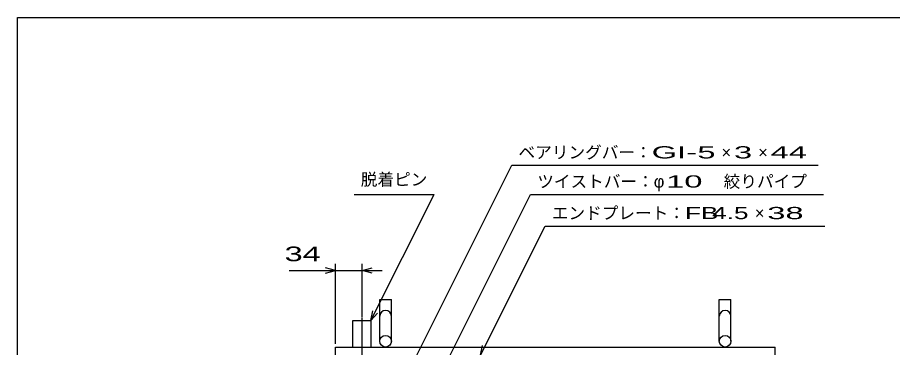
# Model space of a CAD drawing. Units: millimetres, scale not verified. Extents: x -1456 to 1389, y -1026 to 839.
# Drawn here: x -1379 to -328, y 442 to 839 of the extents above; entities that cross this region are included whole.
import ezdxf
from ezdxf.enums import TextEntityAlignment as Align

# ---------------------------------------------------------------- set-up
doc = ezdxf.new("R2010")
doc.units = ezdxf.units.MM
doc.header["$LTSCALE"] = 8
doc.linetypes.add('LONG_DASHED_DOTTED', pattern=[15.25, 12, -1.5, 0.25, -1.5])
for name, color, linetype, lineweight in [('0_2', 150, 'Continuous', 25), ('19', 6, 'Continuous', 25), ('22', 4, 'Continuous', 25)]:
    doc.layers.add(name, color=color, linetype=linetype, lineweight=lineweight)
doc.styles.add('ベクトル', font='')
doc.styles.get('ベクトル').set_extended_font_data('ベクトル')

msp = doc.modelspace()

# ---------------------------------------------------------------- linework, layer by layer
at = {"layer": '0_2'}
for p, q in [((-1379.2, -921.2), (-1379.2, 838.8)), ((-1379.2, 838.8), (1388.8, 838.8))]:
    msp.add_line(p, q, dxfattribs=at)
at = {"layer": '19'}
for p, q in [((-944, 449.525), (-944, 499.525)), ((-944, 499.525), (-930, 499.525)), ((-930, 449.525), (-930, 499.525)), ((-536, 449.525), (-536, 499.525)), ((-536, 499.525), (-522, 499.525)), ((-522, 449.525), (-522, 499.525)), ((-976.5, 442.525), (-976.5, 474.525)), ((-976.5, 474.525), (-954.5, 474.525)), ((-954.5, 474.525), (-954.5, 442.525)), ((-997, 442.525), (-469, 442.525)), ((-997, -77.475), (-997, 442.525)), ((-469, -77.475), (-469, 442.525))]:
    msp.add_line(p, q, dxfattribs=at)
at = {"layer": '19', "linetype": 'LONG_DASHED_DOTTED'}
msp.add_line((-965.5, 477.525), (-965.5, 409.525), dxfattribs=at)
at = {"layer": '19'}
for centre in [(-937, 449.525), (-529, 449.525)]:
    msp.add_circle(centre, 7, dxfattribs=at)
for centre in [(-937, 479.525), (-529, 479.525)]:
    msp.add_arc(centre, 7, 0, 180, dxfattribs=at)
at = {"layer": '22'}
for p, q in [((-948, 335.525), (-785.25, 661.025)), ((-785.25, 661.025), (-417.25, 661.025)), ((-974.75, 626.025), (-878.75, 626.025)), ((-954.5, 474.525), (-878.75, 626.025)), ((-883, 385.525), (-762.75, 626.025)), ((-762.75, 626.025), (-410.75, 626.025)), ((-823, 432.525), (-745.25, 588.025)), ((-745.25, 588.025), (-409.25, 588.025)), ((-997, 534.525), (-1009, 537.725)), ((-997, 446.525), (-997, 542.525)), ((-965, 478.529), (-965, 542.525)), ((-965, 534.525), (-953, 537.725)), ((-1053, 534.525), (-997, 534.525)), ((-1009, 531.325), (-997, 534.525)), ((-997, 534.525), (-965, 534.525)), ((-953, 531.325), (-965, 534.525)), ((-965, 534.525), (-941, 534.525)), ((-954.5, 474.525), (-952.1, 486.205)), ((-954.5, 474.525), (-946.5, 483.325)), ((-823, 432.525), (-820.6, 444.205))]:
    msp.add_line(p, q, dxfattribs=at)

# ---------------------------------------------------------------- texts
at = {"layer": '22', "color": 2, "style": 'ベクトル'}
for s, p in [('ベアリングバー：', (-777.25, 676.625)), ('×', (-533.25, 676.625)), ('×', (-489.25, 676.625)), ('脱着ピン', (-966.75, 644.025)), ('ツイストバー：', (-754.75, 641.625)), ('φ', (-614.75, 641.625)), ('絞りパイプ', (-530.75, 641.625)), ('エンドプレート：', (-737.25, 603.625)), ('×', (-493.25, 603.625))]:
    msp.add_text(s, height=14.66, dxfattribs=at).set_placement(p, align=Align.MIDDLE_LEFT)
for s, height, width, p in [('GI-', 14.66, 2, (-617.25, 676.625)), (' 5 ', 14.66, 2, (-573.25, 676.625)), (' 3 ', 14.66, 2, (-529.25, 676.625)), (' 44 ', 14.66, 2, (-485.25, 676.625)), (' 10 ', 14.66, 2, (-610.75, 641.625)), ('FB', 14.66, 1.6, (-577.25, 603.625)), (' 4.5 ', 14.66, 1.6, (-553.25, 603.625)), (' 38 ', 14.66, 2, (-489.25, 603.625)), (' 34 ', 17.6, 1.65, (-1069, 554.525))]:
    msp.add_text(s, height=height, dxfattribs=dict(at, width=width)).set_placement(p, align=Align.MIDDLE_LEFT)

doc.saveas('drawing.dxf')
